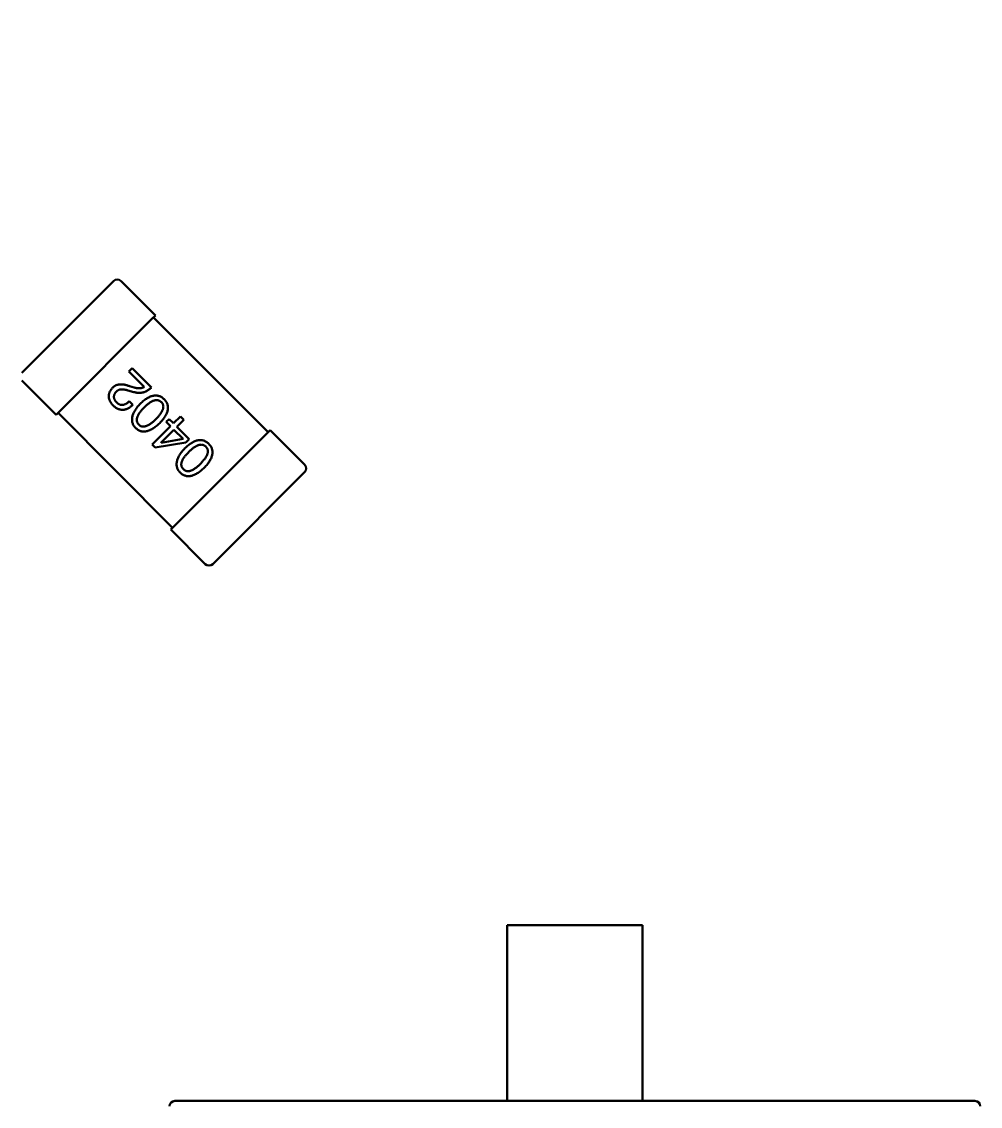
# Model space of a CAD drawing. Header units: millimetres. Extents: x 71 to 428, y 120 to 295.
# Drawn here: x 363.027 to 366.574, y 212.299 to 216.311 of the extents above; entities that cross this region are included whole.
import ezdxf

# ---------------------------------------------------------------- set-up
doc = ezdxf.new("R2010")
doc.units = ezdxf.units.MM
doc.header["$LTSCALE"] = 0.75
doc.layers.add('Visible', color=7, linetype='Continuous', lineweight=50)

msp = doc.modelspace()

# ---------------------------------------------------------------- linework, layer by layer
at = {"layer": 'Visible'}
for p, q in [((363.3664, 215.3517), (363.027, 215.0123)), ((363.522, 215.2244), (363.3947, 215.3517)), ((363.5079, 215.2103), (363.1685, 214.8708)), ((363.5079, 215.2103), (363.522, 215.2244)), ((363.9392, 214.7931), (363.5149, 215.2173)), ((363.4358, 215.0295), (363.4237, 215.0174)), ((363.4237, 215.0174), (363.4805, 214.9606)), ((363.5071, 214.9582), (363.4358, 215.0295)), ((363.027, 214.984), (363.1543, 214.8567)), ((363.426, 214.9629), (363.4434, 214.9582)), ((363.4416, 214.9414), (363.4196, 214.9472)), ((363.4382, 214.8939), (363.4248, 214.9072)), ((363.1543, 214.8567), (363.1685, 214.8708)), ((363.1614, 214.8638), (363.5856, 214.4395)), ((363.5729, 214.8415), (363.5619, 214.8305)), ((363.5885, 214.8258), (363.5729, 214.8415)), ((363.614, 214.8513), (363.5885, 214.8258)), ((363.6013, 214.8131), (363.6268, 214.8386)), ((363.6268, 214.8386), (363.614, 214.8513)), ((363.5775, 214.8148), (363.5097, 214.747)), ((363.5427, 214.7545), (363.5903, 214.8021)), ((363.5619, 214.8305), (363.5775, 214.8148)), ((363.5903, 214.8021), (363.6239, 214.7684)), ((363.6471, 214.7673), (363.6013, 214.8131)), ((363.9463, 214.8001), (363.9321, 214.786)), ((364.0736, 214.6729), (363.9463, 214.8001)), ((363.6343, 214.7545), (363.5207, 214.736)), ((363.5433, 214.754), (363.5427, 214.7545)), ((363.5433, 214.754), (363.6239, 214.7684)), ((363.5927, 214.4466), (363.9321, 214.786)), ((363.6343, 214.7545), (363.6471, 214.7673)), ((363.5097, 214.747), (363.5207, 214.736)), ((363.7341, 214.3052), (364.0736, 214.6446)), ((363.5927, 214.4466), (363.5786, 214.4324)), ((363.5786, 214.4324), (363.7059, 214.3052)), ((365.3236, 212.969), (364.8236, 212.969)), ((364.8236, 212.5929), (364.8236, 212.969)), ((365.3236, 212.5929), (365.3236, 212.969)), ((364.8236, 212.5731), (364.8236, 212.5929)), ((365.3236, 212.5731), (365.3236, 212.5929)), ((364.8236, 212.5151), (364.8236, 212.5731)), ((365.3236, 212.5151), (365.3236, 212.5731)), ((364.8236, 212.5151), (364.8236, 212.3368)), ((365.3236, 212.5151), (365.3236, 212.3368)), ((363.5936, 212.319), (363.5933, 212.319)), ((364.8236, 212.319), (363.5936, 212.319)), ((364.8236, 212.319), (364.8236, 212.3368)), ((365.3236, 212.319), (364.8236, 212.319)), ((365.3236, 212.319), (365.3236, 212.3368)), ((366.5536, 212.319), (365.3236, 212.319)), ((366.5539, 212.319), (366.5536, 212.319))]:
    msp.add_line(p, q, dxfattribs=at)
at = {"layer": 'Visible', "extrusion": (0, 0, -1)}
msp.add_circle((-354.8964, 204.496), 47.93, dxfattribs=at)
at = {"layer": 'Visible'}
for centre, start, end in [((363.3806, 215.3375), 45, 135), ((364.0594, 214.6587), 315, 45), ((363.72, 214.3193), 225, 315)]:
    msp.add_arc(centre, 0.02, start, end, dxfattribs=at)
at = {"layer": 'Visible', "extrusion": (0, 0, -1)}
for centre, start, end in [((-363.5936, 212.299), 0.864, 89.136), ((-366.5536, 212.299), 90.864, 179.136)]:
    msp.add_arc(centre, 0.02, start, end, dxfattribs=at)
at = {"layer": 'Visible'}
for points, knots in [([(363.3645, 214.8922), (363.3634, 214.8935), (363.3611, 214.8962), (363.358, 214.9003), (363.3555, 214.9044), (363.3533, 214.9085), (363.3516, 214.9126), (363.3504, 214.9166), (363.3496, 214.9207), (363.3492, 214.9248), (363.3494, 214.9288), (363.3499, 214.9328), (363.351, 214.9368), (363.3524, 214.9408), (363.3544, 214.9448), (363.3567, 214.9487), (363.3596, 214.9527), (363.3617, 214.9552), (363.3628, 214.9565)], [0, 0, 0, 0, 0.074847, 0.14558, 0.212628, 0.276599, 0.337792, 0.396608, 0.453638, 0.509854, 0.565589, 0.621545, 0.678777, 0.737222, 0.798388, 0.862259, 0.929312, 1, 1, 1, 1]), ([(363.3628, 214.9565), (363.3637, 214.9574), (363.3654, 214.9592), (363.3682, 214.9616), (363.3712, 214.9636), (363.3743, 214.9654), (363.3777, 214.9669), (363.3812, 214.968), (363.3849, 214.9689), (363.3888, 214.9694), (363.3928, 214.9697), (363.3971, 214.9696), (363.4015, 214.9693), (363.406, 214.9686), (363.4108, 214.9676), (363.4157, 214.9663), (363.4208, 214.9648), (363.4242, 214.9635), (363.426, 214.9629)], [0, 0, 0, 0, 0.055083, 0.109453, 0.162685, 0.21614, 0.26961, 0.324284, 0.380202, 0.437433, 0.497084, 0.559152, 0.624288, 0.692446, 0.763862, 0.838743, 0.917269, 1, 1, 1, 1]), ([(363.5071, 214.9582), (363.5059, 214.9571), (363.5035, 214.9549), (363.4998, 214.9519), (363.4961, 214.9491), (363.4922, 214.9467), (363.4883, 214.9446), (363.4844, 214.9428), (363.4804, 214.9413), (363.4763, 214.9401), (363.4721, 214.9392), (363.4679, 214.9386), (363.4637, 214.9383), (363.4594, 214.9383), (363.455, 214.9386), (363.4506, 214.9392), (363.4461, 214.9402), (363.4431, 214.941), (363.4416, 214.9414)], [0, 0, 0, 0, 0.069512, 0.136307, 0.201431, 0.265186, 0.327322, 0.388242, 0.448098, 0.507757, 0.566952, 0.626243, 0.686026, 0.745963, 0.807549, 0.869906, 0.934172, 1, 1, 1, 1]), ([(363.4434, 214.9582), (363.4453, 214.9577), (363.4491, 214.9567), (363.4547, 214.9557), (363.4599, 214.9552), (363.4647, 214.9552), (363.4692, 214.9558), (363.4733, 214.9568), (363.4771, 214.9583), (363.4794, 214.9598), (363.4805, 214.9606)], [0, 0, 0, 0, 0.158292, 0.304606, 0.440272, 0.565336, 0.681745, 0.791834, 0.896966, 1, 1, 1, 1]), ([(363.3761, 214.942), (363.3755, 214.9412), (363.3742, 214.9397), (363.3725, 214.9373), (363.3711, 214.9348), (363.3699, 214.9324), (363.3691, 214.93), (363.3685, 214.9275), (363.3683, 214.925), (363.3682, 214.9226), (363.3686, 214.9201), (363.3691, 214.9176), (363.37, 214.9151), (363.3711, 214.9126), (363.3726, 214.9101), (363.3742, 214.9076), (363.3762, 214.9051), (363.3777, 214.9034), (363.3785, 214.9026)], [0, 0, 0, 0, 0.069456, 0.136175, 0.198596, 0.258993, 0.316838, 0.37342, 0.428889, 0.48454, 0.540119, 0.597644, 0.65702, 0.718534, 0.783117, 0.851564, 0.923888, 1, 1, 1, 1]), ([(363.4196, 214.9472), (363.4184, 214.9476), (363.4159, 214.9484), (363.4123, 214.9493), (363.4088, 214.95), (363.4054, 214.9506), (363.4022, 214.951), (363.3991, 214.9511), (363.3962, 214.9511), (363.3934, 214.9509), (363.3908, 214.9505), (363.3882, 214.9498), (363.3859, 214.949), (363.3836, 214.948), (363.3815, 214.9468), (363.3796, 214.9454), (363.3777, 214.9438), (363.3767, 214.9426), (363.3761, 214.942)], [0, 0, 0, 0, 0.084365, 0.165386, 0.24176, 0.314729, 0.38433, 0.449952, 0.513164, 0.5734, 0.630824, 0.68644, 0.740136, 0.792605, 0.844515, 0.896112, 0.947763, 1, 1, 1, 1]), ([(363.4661, 214.8984), (363.4683, 214.9004), (363.4724, 214.9043), (363.4788, 214.9096), (363.4851, 214.9143), (363.4912, 214.9183), (363.4972, 214.9217), (363.5031, 214.9244), (363.5088, 214.9264), (363.5144, 214.9278), (363.5199, 214.9285), (363.5252, 214.9285), (363.5304, 214.9279), (363.5355, 214.9265), (363.5404, 214.9245), (363.5452, 214.9219), (363.5499, 214.9186), (363.5527, 214.916), (363.5542, 214.9146)], [0, 0, 0, 0, 0.08769, 0.170218, 0.24749, 0.319818, 0.387758, 0.451391, 0.511445, 0.568185, 0.622681, 0.67526, 0.726746, 0.778428, 0.830764, 0.884397, 0.940866, 1, 1, 1, 1]), ([(363.5542, 214.9146), (363.5555, 214.9132), (363.5582, 214.9103), (363.5615, 214.9057), (363.5641, 214.9009), (363.5661, 214.8959), (363.5674, 214.8909), (363.5681, 214.8856), (363.5681, 214.8803), (363.5673, 214.8748), (363.566, 214.8692), (363.5639, 214.8635), (363.5612, 214.8576), (363.5579, 214.8517), (363.5539, 214.8455), (363.5492, 214.8393), (363.5439, 214.8329), (363.54, 214.8287), (363.538, 214.8265)], [0, 0, 0, 0, 0.059135, 0.115606, 0.169241, 0.221578, 0.273261, 0.324749, 0.377329, 0.431642, 0.488541, 0.548597, 0.612232, 0.680174, 0.752504, 0.829777, 0.912307, 1, 1, 1, 1]), ([(363.4382, 214.8939), (363.4366, 214.8925), (363.4337, 214.8897), (363.429, 214.886), (363.4244, 214.8829), (363.4197, 214.8803), (363.4151, 214.8782), (363.4105, 214.8767), (363.4058, 214.8758), (363.4012, 214.8754), (363.3966, 214.8756), (363.392, 214.8763), (363.3873, 214.8776), (363.3827, 214.8794), (363.3781, 214.8818), (363.3736, 214.8847), (363.369, 214.8882), (363.366, 214.8908), (363.3645, 214.8922)], [0, 0, 0, 0, 0.074935, 0.145873, 0.212498, 0.27598, 0.33603, 0.394042, 0.450372, 0.505546, 0.560812, 0.616481, 0.673265, 0.732328, 0.7938, 0.858943, 0.92718, 1, 1, 1, 1]), ([(363.3785, 214.9026), (363.3793, 214.9018), (363.3809, 214.9002), (363.3836, 214.8982), (363.3862, 214.8966), (363.3889, 214.8952), (363.3917, 214.8943), (363.3945, 214.8937), (363.3973, 214.8934), (363.4002, 214.8936), (363.4032, 214.894), (363.4062, 214.8948), (363.4092, 214.8961), (363.4122, 214.8976), (363.4153, 214.8995), (363.4185, 214.9017), (363.4217, 214.9043), (363.4238, 214.9062), (363.4248, 214.9072)], [0, 0, 0, 0, 0.065945, 0.127767, 0.186553, 0.242898, 0.297728, 0.351599, 0.404854, 0.459191, 0.515338, 0.573322, 0.634405, 0.698538, 0.767039, 0.84022, 0.917406, 1, 1, 1, 1]), ([(363.4481, 214.8086), (363.4468, 214.81), (363.4443, 214.8129), (363.4411, 214.8176), (363.4386, 214.8224), (363.4368, 214.8274), (363.4356, 214.8325), (363.4351, 214.8378), (363.4352, 214.8432), (363.436, 214.8488), (363.4375, 214.8545), (363.4396, 214.8604), (363.4424, 214.8664), (363.4459, 214.8725), (363.45, 214.8788), (363.4547, 214.8853), (363.4601, 214.8919), (363.4641, 214.8962), (363.4661, 214.8984)], [0, 0, 0, 0, 0.057415, 0.112361, 0.16496, 0.216437, 0.267441, 0.318839, 0.371478, 0.426325, 0.483626, 0.544235, 0.608673, 0.677374, 0.750405, 0.828394, 0.911525, 1, 1, 1, 1]), ([(363.48, 214.8845), (363.4783, 214.8828), (363.4751, 214.8795), (363.4706, 214.8745), (363.4666, 214.8697), (363.4632, 214.865), (363.4602, 214.8605), (363.4577, 214.8561), (363.4557, 214.8519), (363.4542, 214.8478), (363.4532, 214.8439), (363.4527, 214.8401), (363.4527, 214.8365), (363.4532, 214.833), (363.4542, 214.8296), (363.4557, 214.8265), (363.4578, 214.8235), (363.4595, 214.8217), (363.4603, 214.8207)], [0, 0, 0, 0, 0.095719, 0.185854, 0.269738, 0.347952, 0.420315, 0.487894, 0.550245, 0.608186, 0.662454, 0.713283, 0.761375, 0.808209, 0.854301, 0.901312, 0.949396, 1, 1, 1, 1]), ([(363.5438, 214.9042), (363.5428, 214.905), (363.541, 214.9067), (363.5379, 214.9086), (363.5347, 214.9101), (363.5313, 214.9111), (363.5278, 214.9116), (363.5242, 214.9115), (363.5203, 214.911), (363.5164, 214.91), (363.5123, 214.9086), (363.5081, 214.9066), (363.5038, 214.9041), (363.4993, 214.9011), (363.4946, 214.8977), (363.4899, 214.8937), (363.4849, 214.8893), (363.4817, 214.8861), (363.48, 214.8845)], [0, 0, 0, 0, 0.050879, 0.099377, 0.146973, 0.193618, 0.240619, 0.289461, 0.34047, 0.395283, 0.453059, 0.515633, 0.582666, 0.655287, 0.732971, 0.815933, 0.905166, 1, 1, 1, 1]), ([(363.5235, 214.841), (363.5252, 214.8427), (363.5284, 214.846), (363.5329, 214.851), (363.5369, 214.8558), (363.5404, 214.8605), (363.5433, 214.865), (363.5459, 214.8693), (363.5479, 214.8735), (363.5494, 214.8776), (363.5505, 214.8815), (363.5511, 214.8852), (363.5511, 214.8888), (363.5506, 214.8922), (363.5497, 214.8955), (363.5482, 214.8986), (363.5462, 214.9015), (363.5446, 214.9033), (363.5438, 214.9042)], [0, 0, 0, 0, 0.096457, 0.187288, 0.27178, 0.350132, 0.423455, 0.491343, 0.554037, 0.612253, 0.666313, 0.717038, 0.764921, 0.811214, 0.856775, 0.902988, 0.950234, 1, 1, 1, 1]), ([(363.4603, 214.8207), (363.4612, 214.8199), (363.463, 214.8183), (363.4659, 214.8163), (363.469, 214.8148), (363.4723, 214.8139), (363.4757, 214.8134), (363.4793, 214.8134), (363.4831, 214.814), (363.4869, 214.8151), (363.491, 214.8166), (363.4952, 214.8186), (363.4995, 214.8212), (363.504, 214.8241), (363.5087, 214.8276), (363.5135, 214.8317), (363.5185, 214.8361), (363.5218, 214.8394), (363.5235, 214.841)], [0, 0, 0, 0, 0.049764, 0.097007, 0.143217, 0.188577, 0.235116, 0.282997, 0.333719, 0.387776, 0.445989, 0.508679, 0.576563, 0.649481, 0.728235, 0.812722, 0.903548, 1, 1, 1, 1]), ([(363.538, 214.8265), (363.5357, 214.8245), (363.5314, 214.8204), (363.5248, 214.8149), (363.5184, 214.81), (363.5121, 214.8059), (363.506, 214.8024), (363.5, 214.7995), (363.4941, 214.7974), (363.4884, 214.7959), (363.4828, 214.7951), (363.4774, 214.795), (363.4721, 214.7955), (363.467, 214.7968), (363.462, 214.7987), (363.4571, 214.8013), (363.4525, 214.8046), (363.4496, 214.8072), (363.4481, 214.8086)], [0, 0, 0, 0, 0.088823, 0.172287, 0.250296, 0.323438, 0.392244, 0.456221, 0.516635, 0.573871, 0.628, 0.680335, 0.731489, 0.782557, 0.834044, 0.886738, 0.942089, 1, 1, 1, 1]), ([(363.631, 214.7335), (363.6331, 214.7356), (363.6373, 214.7395), (363.6437, 214.7448), (363.6499, 214.7495), (363.6561, 214.7535), (363.6621, 214.7568), (363.6679, 214.7595), (363.6737, 214.7615), (363.6793, 214.7629), (363.6847, 214.7636), (363.6901, 214.7636), (363.6953, 214.763), (363.7004, 214.7617), (363.7053, 214.7597), (363.7101, 214.757), (363.7147, 214.7537), (363.7176, 214.7511), (363.7191, 214.7498)], [0, 0, 0, 0, 0.08769, 0.170218, 0.24749, 0.319818, 0.387758, 0.451391, 0.511445, 0.568185, 0.622681, 0.67526, 0.726746, 0.778428, 0.830764, 0.884397, 0.940866, 1, 1, 1, 1]), ([(363.613, 214.6437), (363.6117, 214.6452), (363.6092, 214.648), (363.606, 214.6527), (363.6035, 214.6576), (363.6016, 214.6625), (363.6004, 214.6677), (363.5999, 214.6729), (363.6001, 214.6784), (363.6009, 214.684), (363.6024, 214.6897), (363.6045, 214.6955), (363.6073, 214.7015), (363.6107, 214.7077), (363.6148, 214.714), (363.6196, 214.7204), (363.625, 214.727), (363.6289, 214.7313), (363.631, 214.7335)], [0, 0, 0, 0, 0.057415, 0.112361, 0.16496, 0.216437, 0.267441, 0.318839, 0.371478, 0.426325, 0.483626, 0.544235, 0.608673, 0.677374, 0.750405, 0.828394, 0.911525, 1, 1, 1, 1]), ([(363.6449, 214.7196), (363.6432, 214.7179), (363.64, 214.7146), (363.6355, 214.7096), (363.6315, 214.7048), (363.628, 214.7001), (363.625, 214.6956), (363.6225, 214.6912), (363.6205, 214.687), (363.619, 214.683), (363.6181, 214.679), (363.6175, 214.6752), (363.6176, 214.6716), (363.618, 214.6681), (363.6191, 214.6648), (363.6206, 214.6616), (363.6226, 214.6586), (363.6243, 214.6568), (363.6252, 214.6559)], [0, 0, 0, 0, 0.095719, 0.185854, 0.269738, 0.347952, 0.420315, 0.487894, 0.550245, 0.608186, 0.662454, 0.713283, 0.761375, 0.808209, 0.854301, 0.901312, 0.949396, 1, 1, 1, 1]), ([(363.7086, 214.7393), (363.7077, 214.7402), (363.7058, 214.7418), (363.7028, 214.7438), (363.6995, 214.7452), (363.6962, 214.7462), (363.6927, 214.7467), (363.689, 214.7467), (363.6852, 214.7462), (363.6813, 214.7452), (363.6772, 214.7437), (363.673, 214.7417), (363.6686, 214.7392), (363.6642, 214.7363), (363.6595, 214.7328), (363.6547, 214.7289), (363.6498, 214.7245), (363.6466, 214.7213), (363.6449, 214.7196)], [0, 0, 0, 0, 0.050879, 0.099377, 0.146973, 0.193618, 0.240619, 0.289461, 0.34047, 0.395283, 0.453059, 0.515633, 0.582666, 0.655287, 0.732971, 0.815933, 0.905166, 1, 1, 1, 1]), ([(363.6883, 214.6762), (363.69, 214.6779), (363.6932, 214.6812), (363.6977, 214.6862), (363.7017, 214.691), (363.7052, 214.6956), (363.7082, 214.7001), (363.7108, 214.7045), (363.7128, 214.7087), (363.7143, 214.7127), (363.7154, 214.7166), (363.7159, 214.7203), (363.716, 214.7239), (363.7155, 214.7273), (363.7146, 214.7306), (363.7131, 214.7337), (363.7111, 214.7367), (363.7095, 214.7384), (363.7086, 214.7393)], [0, 0, 0, 0, 0.096457, 0.187288, 0.27178, 0.350132, 0.423455, 0.491343, 0.554037, 0.612253, 0.666313, 0.717038, 0.764921, 0.811214, 0.856775, 0.902988, 0.950234, 1, 1, 1, 1]), ([(363.7191, 214.7498), (363.7204, 214.7483), (363.723, 214.7454), (363.7263, 214.7408), (363.729, 214.736), (363.731, 214.7311), (363.7323, 214.726), (363.7329, 214.7208), (363.7329, 214.7154), (363.7322, 214.71), (363.7308, 214.7044), (363.7288, 214.6986), (363.7261, 214.6928), (363.7227, 214.6868), (363.7188, 214.6807), (363.7141, 214.6744), (363.7088, 214.668), (363.7048, 214.6638), (363.7028, 214.6617)], [0, 0, 0, 0, 0.059135, 0.115606, 0.169241, 0.221578, 0.273261, 0.324749, 0.377329, 0.431642, 0.488541, 0.548597, 0.612232, 0.680174, 0.752504, 0.829777, 0.912307, 1, 1, 1, 1]), ([(363.6252, 214.6559), (363.6261, 214.655), (363.6278, 214.6534), (363.6308, 214.6514), (363.6339, 214.65), (363.6372, 214.649), (363.6406, 214.6486), (363.6442, 214.6486), (363.6479, 214.6491), (363.6518, 214.6502), (363.6558, 214.6517), (363.6601, 214.6537), (363.6644, 214.6563), (363.6689, 214.6593), (363.6735, 214.6628), (363.6784, 214.6668), (363.6834, 214.6713), (363.6866, 214.6745), (363.6883, 214.6762)], [0, 0, 0, 0, 0.049764, 0.097007, 0.143217, 0.188577, 0.235116, 0.282997, 0.333719, 0.387776, 0.445989, 0.508679, 0.576563, 0.649481, 0.728235, 0.812722, 0.903548, 1, 1, 1, 1]), ([(363.7028, 214.6617), (363.7006, 214.6596), (363.6963, 214.6556), (363.6897, 214.65), (363.6833, 214.6452), (363.677, 214.641), (363.6708, 214.6375), (363.6648, 214.6347), (363.659, 214.6325), (363.6532, 214.631), (363.6477, 214.6302), (363.6423, 214.6301), (363.637, 214.6306), (363.6318, 214.6319), (363.6269, 214.6339), (363.622, 214.6364), (363.6173, 214.6397), (363.6145, 214.6424), (363.613, 214.6437)], [0, 0, 0, 0, 0.088823, 0.172287, 0.250296, 0.323438, 0.392244, 0.456221, 0.516635, 0.573871, 0.628, 0.680335, 0.731489, 0.782557, 0.834044, 0.886738, 0.942089, 1, 1, 1, 1])]:
    msp.add_open_spline(points, degree=3, knots=knots, dxfattribs=at)

doc.saveas('drawing.dxf')
